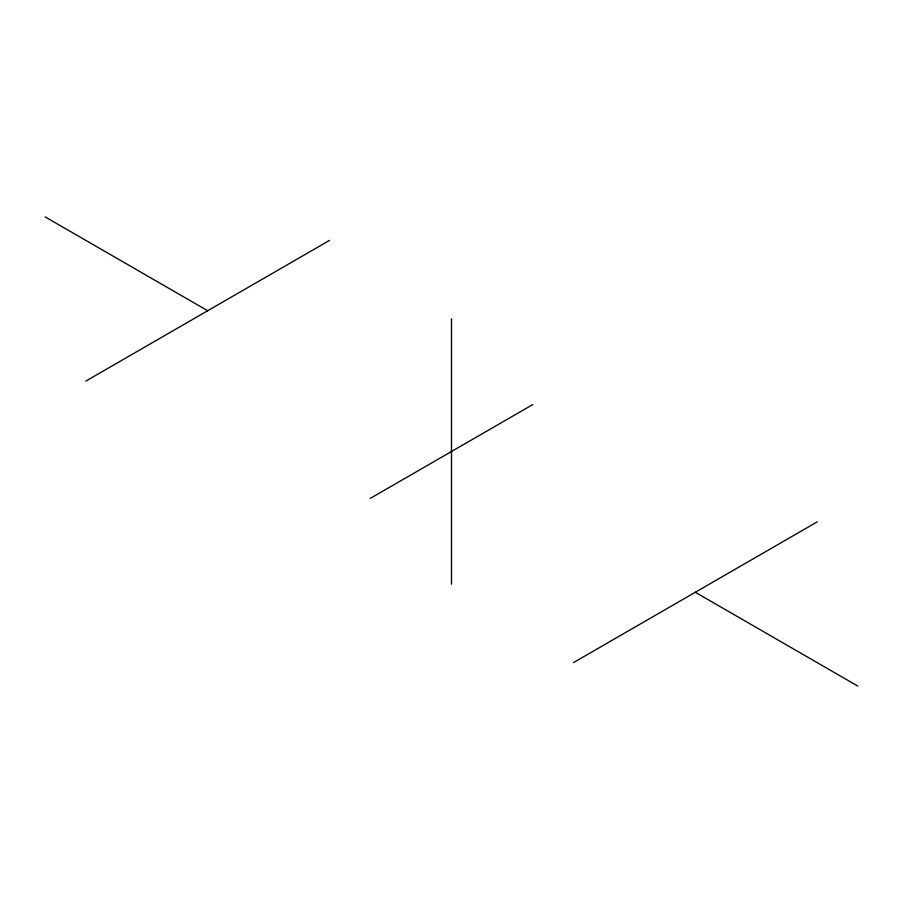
<?xml version="1.0" encoding="UTF-8"?>
<svg xmlns="http://www.w3.org/2000/svg" width="903" height="903" viewBox="0 0 903 903"><rect width="100%" height="100%" fill="white"/><g stroke="black" fill="none" stroke-linecap="round" stroke-linejoin="round"><path stroke-width="1.35" d="M85.785 381.122L329.595 240.356M370.23 498.422L532.77 404.578M573.405 662.644L817.215 521.878M45.15 216.901L207.69 310.734M695.31 592.266L857.85 686.099M451.5 318.793L451.5 584.207"/></g></svg>
